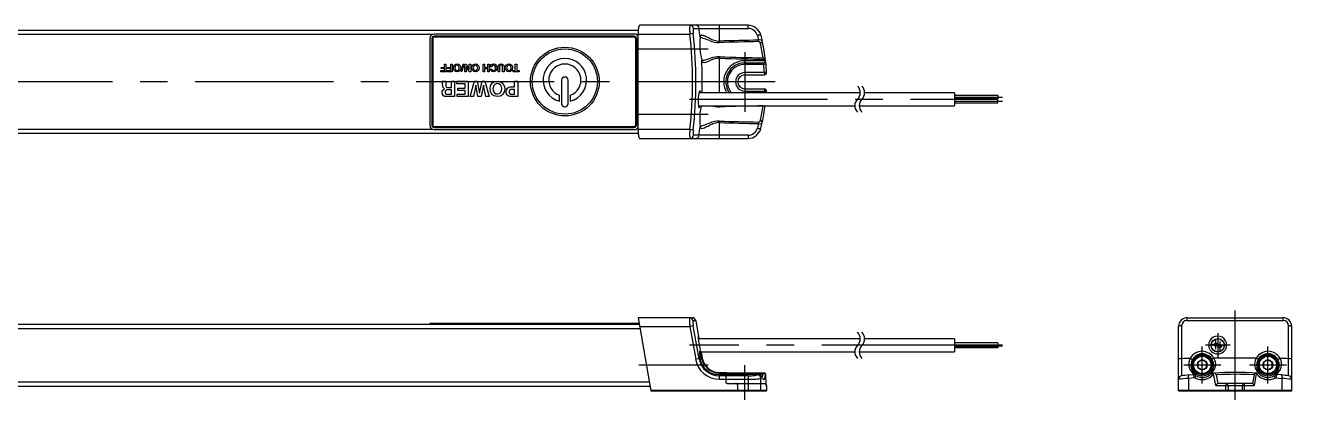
# Model space of a CAD drawing. Extents: x 1 to 583, y 0 to 119.
# Drawn here: x 291.7 to 582.8, y 33.2 to 119.3 of the extents above; entities that cross this region are included whole.
import ezdxf

# ---------------------------------------------------------------- set-up
doc = ezdxf.new("R2010")
doc.units = 0
doc.linetypes.add('CENTER', pattern=[50.8, 31.75, -6.35, 6.35, -6.35])
doc.linetypes.add('DASHED', pattern=[19.05, 12.7, -6.35])
doc.layers.get('0').update_dxf_attribs({"linetype": 'CONTINUOUS'})
doc.layers.add('CENTER', color=1, linetype='CENTER')

msp = doc.modelspace()

# ---------------------------------------------------------------- linework, layer by layer
at = {"color": 7, "linetype": 'CONTINUOUS'}
for p, q in [((61.62, 118.17), (432.6, 118.17)), ((385.24, 117.17), (61.66, 117.17)), ((431.68, 117.27), (385.68, 117.27)), ((431.68, 116.77), (385.68, 116.77)), ((431.68, 116.57), (385.68, 116.57)), ((432.12, 117.17), (432.56, 117.17)), ((432.56, 117.27), (444.47, 117.27)), ((432.56, 95.27), (432.56, 117.27)), ((457.87, 119.27), (432.91, 119.27)), ((445.25, 117.36), (444.47, 117.27)), ((445.32, 118.56), (457.87, 118.56)), ((446.8, 116.43), (446.81, 116.51)), ((446.81, 116.51), (446.81, 116.61)), ((451.27, 115.64), (451.27, 119.27)), ((457.87, 118.56), (457.87, 119.27)), ((460, 116.91), (460.25, 115.88)), ((460.77, 117.03), (461.13, 115.56)), ((384.68, 116.27), (384.68, 96.27)), ((385.18, 116.27), (385.18, 96.27)), ((385.38, 116.27), (385.38, 96.27)), ((431.98, 116.27), (431.98, 96.27)), ((432.18, 116.27), (432.18, 96.27)), ((460.75, 115.23), (460.65, 115.2)), ((460.85, 115.26), (460.75, 115.23)), ((460.94, 115.3), (460.85, 115.26)), ((461.01, 115.35), (460.94, 115.3)), ((461.07, 115.4), (461.01, 115.35)), ((461.11, 115.45), (461.07, 115.4)), ((461.13, 115.5), (461.11, 115.45)), ((461.13, 115.56), (461.13, 115.5)), ((451.27, 103.77), (451.27, 111.7)), ((461.86, 111.13), (457.11, 111.13)), ((457.11, 110.27), (457.11, 111.13)), ((461.87, 111.16), (461.86, 111.13)), ((387.18, 108.6), (387.18, 108.89)), ((387.18, 108.89), (388.04, 108.89)), ((388.4, 108.6), (387.18, 108.6)), ((387.28, 109.31), (387.28, 109.59)), ((387.28, 109.59), (388.04, 109.59)), ((388.04, 109.31), (387.28, 109.31)), ((388.04, 109.59), (388.04, 110.36)), ((388.04, 110.36), (388.4, 110.36)), ((388.04, 108.89), (388.04, 109.31)), ((388.4, 110.36), (388.4, 108.6)), ((388.63, 108.6), (388.63, 108.89)), ((388.63, 108.89), (389.5, 108.89)), ((389.85, 108.6), (388.63, 108.6)), ((388.73, 109.31), (388.73, 109.59)), ((388.73, 109.59), (389.5, 109.59)), ((389.5, 109.31), (388.73, 109.31)), ((389.5, 109.59), (389.5, 110.36)), ((389.5, 110.36), (389.85, 110.36)), ((389.5, 108.89), (389.5, 109.31)), ((389.85, 110.36), (389.85, 108.6)), ((390.12, 109.5), (390.18, 109.87)), ((390.15, 109.2), (390.12, 109.5)), ((390.33, 108.87), (390.15, 109.2)), ((390.18, 109.87), (390.4, 110.19)), ((390.56, 108.68), (390.33, 108.87)), ((390.4, 110.19), (390.66, 110.34)), ((390.54, 109.87), (390.45, 109.51)), ((390.45, 109.51), (390.48, 109.26)), ((390.48, 109.26), (390.6, 109.05)), ((390.7, 110.04), (390.54, 109.87)), ((390.94, 108.6), (390.56, 108.68)), ((390.6, 109.05), (390.77, 108.94)), ((390.66, 110.34), (390.95, 110.39)), ((390.93, 110.1), (390.7, 110.04)), ((390.77, 108.94), (390.96, 108.91)), ((391.13, 110.07), (390.93, 110.1)), ((391.1, 108.61), (390.94, 108.6)), ((390.95, 110.39), (391.34, 110.31)), ((390.96, 108.91), (391.2, 108.96)), ((391.26, 108.65), (391.1, 108.61)), ((391.3, 109.96), (391.13, 110.07)), ((391.2, 108.96), (391.37, 109.13)), ((391.4, 108.72), (391.26, 108.65)), ((391.43, 109.75), (391.3, 109.96)), ((391.34, 110.31), (391.58, 110.12)), ((391.37, 109.13), (391.44, 109.31)), ((391.59, 108.88), (391.4, 108.72)), ((391.46, 109.5), (391.43, 109.75)), ((391.44, 109.31), (391.46, 109.5)), ((391.58, 110.12), (391.76, 109.79)), ((391.73, 109.13), (391.59, 108.88)), ((391.79, 109.49), (391.73, 109.13)), ((391.76, 109.79), (391.79, 109.49)), ((391.89, 108.64), (392.39, 110.36)), ((392.03, 108.64), (391.89, 108.64)), ((392.53, 110.36), (392.03, 108.64)), ((392.39, 110.36), (392.53, 110.36)), ((392.7, 108.6), (392.7, 110.36)), ((392.7, 110.36), (393.05, 110.36)), ((393.05, 108.6), (392.7, 108.6)), ((393.05, 110.36), (393.75, 109.12)), ((393.75, 108.6), (393.05, 109.8)), ((393.05, 109.8), (393.05, 108.6)), ((393.75, 109.12), (393.75, 110.36)), ((393.75, 110.36), (394.11, 110.36)), ((394.11, 108.6), (393.75, 108.6)), ((394.11, 110.36), (394.11, 108.6)), ((394.35, 109.5), (394.41, 109.87)), ((394.39, 109.2), (394.35, 109.5)), ((394.56, 108.87), (394.39, 109.2)), ((394.41, 109.87), (394.63, 110.19)), ((394.8, 108.68), (394.56, 108.87)), ((394.63, 110.19), (394.89, 110.34)), ((394.77, 109.87), (394.68, 109.51)), ((394.68, 109.51), (394.71, 109.26)), ((394.71, 109.26), (394.84, 109.05)), ((394.94, 110.04), (394.77, 109.87)), ((395.17, 108.6), (394.8, 108.68)), ((394.84, 109.05), (395, 108.94)), ((394.89, 110.34), (395.19, 110.39)), ((395.17, 110.1), (394.94, 110.04)), ((395, 108.94), (395.19, 108.91)), ((395.36, 110.07), (395.17, 110.1)), ((395.33, 108.61), (395.17, 108.6)), ((395.19, 110.39), (395.57, 110.31)), ((395.19, 108.91), (395.43, 108.96)), ((395.49, 108.65), (395.33, 108.61)), ((395.53, 109.96), (395.36, 110.07)), ((395.43, 108.96), (395.6, 109.13)), ((395.64, 108.72), (395.49, 108.65)), ((395.66, 109.75), (395.53, 109.96)), ((395.57, 110.31), (395.81, 110.12)), ((395.6, 109.13), (395.67, 109.31)), ((395.82, 108.88), (395.64, 108.72)), ((395.69, 109.5), (395.66, 109.75)), ((395.67, 109.31), (395.69, 109.5)), ((395.81, 110.12), (395.99, 109.79)), ((395.97, 109.13), (395.82, 108.88)), ((396.03, 109.49), (395.97, 109.13)), ((395.99, 109.79), (396.03, 109.49)), ((396.93, 108.6), (396.93, 110.36)), ((396.93, 110.36), (397.28, 110.36)), ((397.28, 108.6), (396.93, 108.6)), ((397.28, 110.36), (397.28, 109.55)), ((397.28, 109.55), (397.99, 109.55)), ((397.99, 109.26), (397.28, 109.26)), ((397.28, 109.26), (397.28, 108.6)), ((397.99, 109.55), (397.99, 110.36)), ((397.99, 110.36), (398.34, 110.36)), ((397.99, 108.6), (397.99, 109.26)), ((398.34, 108.6), (397.99, 108.6)), ((398.34, 110.36), (398.34, 108.6)), ((398.58, 109.75), (398.66, 110.05)), ((398.93, 109.75), (398.58, 109.75)), ((398.62, 108.99), (398.58, 109.22)), ((398.58, 109.22), (398.92, 109.22)), ((398.76, 108.8), (398.62, 108.99)), ((398.66, 110.05), (398.82, 110.24)), ((399.01, 108.65), (398.76, 108.8)), ((398.82, 110.24), (399.1, 110.36)), ((398.92, 109.22), (398.97, 109.07)), ((398.95, 109.88), (398.93, 109.75)), ((399.02, 109.98), (398.95, 109.88)), ((398.97, 109.07), (399.08, 108.96)), ((399.31, 108.6), (399.01, 108.65)), ((399.16, 110.07), (399.02, 109.98)), ((399.08, 108.96), (399.19, 108.9)), ((399.1, 110.36), (399.34, 110.39)), ((399.32, 110.1), (399.16, 110.07)), ((399.19, 108.9), (399.31, 108.89)), ((399.31, 108.89), (399.6, 109)), ((399.6, 108.65), (399.31, 108.6)), ((399.5, 110.06), (399.32, 110.1)), ((399.34, 110.39), (399.7, 110.3)), ((399.65, 109.94), (399.5, 110.06)), ((399.6, 109), (399.7, 109.13)), ((399.9, 108.86), (399.6, 108.65)), ((399.75, 109.73), (399.65, 109.94)), ((399.7, 110.3), (399.97, 110.05)), ((399.7, 109.13), (399.75, 109.28)), ((399.77, 109.5), (399.75, 109.73)), ((399.75, 109.28), (399.77, 109.5)), ((400.05, 109.11), (399.9, 108.86)), ((399.97, 110.05), (400.07, 109.77)), ((400.1, 109.48), (400.05, 109.11)), ((400.07, 109.77), (400.1, 109.48)), ((400.39, 109.84), (400.44, 110.06)), ((400.39, 108.6), (400.39, 109.84)), ((400.74, 108.6), (400.39, 108.6)), ((400.44, 110.06), (400.55, 110.21)), ((400.55, 110.21), (400.84, 110.36)), ((400.77, 109.94), (400.74, 109.83)), ((400.74, 109.83), (400.74, 108.6)), ((400.81, 109.99), (400.77, 109.94)), ((400.97, 110.07), (400.81, 109.99)), ((400.84, 110.36), (401.1, 110.39)), ((401.09, 110.08), (400.97, 110.07)), ((401.19, 110.07), (401.09, 110.08)), ((401.1, 110.39), (401.36, 110.34)), ((401.28, 110.03), (401.19, 110.07)), ((401.37, 109.94), (401.28, 110.03)), ((401.36, 110.34), (401.59, 110.19)), ((401.41, 109.83), (401.37, 109.94)), ((401.41, 108.6), (401.41, 109.83)), ((401.76, 108.6), (401.41, 108.6)), ((401.59, 110.19), (401.71, 110.02)), ((401.71, 110.02), (401.76, 109.82)), ((401.76, 109.82), (401.76, 108.6)), ((402.02, 109.5), (402.09, 109.87)), ((402.06, 109.2), (402.02, 109.5)), ((402.23, 108.87), (402.06, 109.2)), ((402.09, 109.87), (402.3, 110.19)), ((402.47, 108.68), (402.23, 108.87)), ((402.3, 110.19), (402.56, 110.34)), ((402.44, 109.87), (402.35, 109.51)), ((402.35, 109.51), (402.39, 109.26)), ((402.39, 109.26), (402.51, 109.05)), ((402.61, 110.04), (402.44, 109.87)), ((402.85, 108.6), (402.47, 108.68)), ((402.51, 109.05), (402.67, 108.94)), ((402.56, 110.34), (402.86, 110.39)), ((402.84, 110.1), (402.61, 110.04)), ((402.67, 108.94), (402.87, 108.91)), ((403.04, 110.07), (402.84, 110.1)), ((403.01, 108.61), (402.85, 108.6)), ((402.86, 110.39), (403.24, 110.31)), ((402.87, 108.91), (403.1, 108.96)), ((403.16, 108.65), (403.01, 108.61)), ((403.2, 109.96), (403.04, 110.07)), ((403.1, 108.96), (403.28, 109.13)), ((403.31, 108.72), (403.16, 108.65)), ((403.33, 109.75), (403.2, 109.96)), ((403.24, 110.31), (403.49, 110.12)), ((403.28, 109.13), (403.35, 109.31)), ((403.5, 108.88), (403.31, 108.72)), ((403.37, 109.5), (403.33, 109.75)), ((403.35, 109.31), (403.37, 109.5)), ((403.49, 110.12), (403.66, 109.79)), ((403.64, 109.13), (403.5, 108.88)), ((403.7, 109.49), (403.64, 109.13)), ((403.66, 109.79), (403.7, 109.49)), ((403.83, 108.6), (403.83, 108.89)), ((403.83, 108.89), (404.34, 108.89)), ((405.22, 108.6), (403.83, 108.6)), ((404.34, 108.89), (404.34, 110.36)), ((404.34, 110.36), (404.69, 110.36)), ((404.69, 110.36), (404.69, 108.89)), ((404.69, 108.89), (405.22, 108.89)), ((405.22, 108.89), (405.22, 108.6)), ((457.11, 110.61), (461.38, 110.61)), ((461.42, 110.27), (457.11, 110.27)), ((461.6, 108.39), (457.11, 108.39)), ((457.11, 108.39), (457.11, 107.89)), ((457.11, 107.89), (461.6, 107.89)), ((461.42, 110.27), (461.47, 110.27)), ((462.1, 108.42), (461.6, 108.39)), ((461.6, 108.39), (461.6, 107.89)), ((387.5, 106.25), (387.5, 106.39)), ((387.5, 106.39), (388.26, 106.39)), ((387.57, 106.16), (387.5, 106.25)), ((387.61, 106), (387.57, 106.16)), ((387.65, 105.14), (387.61, 106)), ((387.68, 105.01), (387.65, 105.14)), ((387.87, 104.8), (387.68, 105.01)), ((388.26, 106.39), (388.33, 106.16)), ((388.33, 106.16), (388.36, 105.98)), ((388.36, 105.98), (388.36, 105.44)), ((388.36, 105.44), (388.37, 105.26)), ((388.37, 105.26), (388.42, 105.12)), ((388.42, 105.12), (388.5, 105.04)), ((388.5, 105.04), (388.6, 105)), ((388.6, 105), (388.78, 104.98)), ((388.78, 104.98), (389.64, 104.98)), ((389.64, 104.98), (389.64, 106.39)), ((389.64, 106.39), (390.34, 106.39)), ((390.34, 106.39), (390.34, 102.86)), ((390.92, 105.81), (390.92, 106.39)), ((390.92, 106.39), (393.52, 106.39)), ((392.81, 105.81), (390.92, 105.81)), ((391.14, 104.27), (391.14, 104.84)), ((391.14, 104.84), (392.81, 104.84)), ((392.81, 104.84), (392.81, 105.81)), ((393.52, 106.39), (393.52, 102.86)), ((393.95, 102.86), (394.92, 106.39)), ((395.24, 105.5), (394.7, 102.86)), ((394.92, 106.39), (395.56, 106.39)), ((395.76, 102.86), (395.24, 105.5)), ((395.56, 106.39), (396.14, 103.67)), ((396.14, 103.67), (396.72, 106.39)), ((397.03, 105.47), (396.51, 102.86)), ((396.72, 106.39), (397.36, 106.39)), ((397.57, 102.86), (397.03, 105.47)), ((397.36, 106.39), (398.32, 102.86)), ((398.54, 104.65), (398.67, 105.41)), ((398.67, 105.41), (399.11, 106.04)), ((399.11, 106.04), (399.62, 106.34)), ((399.38, 105.4), (399.21, 104.67)), ((399.72, 105.74), (399.38, 105.4)), ((399.62, 106.34), (400.22, 106.43)), ((400.18, 105.86), (399.72, 105.74)), ((400.57, 105.8), (400.18, 105.86)), ((400.22, 106.43), (400.98, 106.27)), ((400.91, 105.59), (400.57, 105.8)), ((401.17, 105.15), (400.91, 105.59)), ((400.98, 106.27), (401.47, 105.9)), ((401.23, 104.65), (401.17, 105.15)), ((401.47, 105.9), (401.82, 105.23)), ((401.82, 105.23), (401.9, 104.64)), ((402.56, 104.81), (402.85, 105.03)), ((402.85, 105.03), (403.19, 105.11)), ((403.19, 105.11), (404.19, 105.11)), ((404.19, 105.11), (404.19, 106.39)), ((404.19, 106.39), (404.89, 106.39)), ((404.89, 106.39), (404.89, 102.86)), ((414.98, 106.67), (414.98, 101.22)), ((415.78, 107.37), (415.68, 107.37)), ((416.48, 101.22), (416.48, 106.67)), ((387.52, 103.84), (387.56, 104.13)), ((387.57, 103.47), (387.52, 103.84)), ((387.56, 104.13), (387.69, 104.39)), ((387.81, 103.08), (387.57, 103.47)), ((387.69, 104.39), (388.05, 104.69)), ((388.04, 102.93), (387.81, 103.08)), ((388.05, 104.69), (387.87, 104.8)), ((388.38, 102.86), (388.04, 102.93)), ((388.21, 104.03), (388.18, 103.87)), ((388.18, 103.87), (388.21, 103.68)), ((388.28, 104.18), (388.21, 104.03)), ((388.21, 103.68), (388.32, 103.52)), ((388.42, 104.34), (388.28, 104.18)), ((388.32, 103.52), (388.45, 103.45)), ((390.34, 102.86), (388.38, 102.86)), ((388.62, 104.4), (388.42, 104.34)), ((388.45, 103.45), (388.6, 103.43)), ((388.6, 103.43), (389.64, 103.43)), ((389.64, 104.4), (388.62, 104.4)), ((389.64, 103.43), (389.64, 104.4)), ((391, 102.86), (391, 103.43)), ((391, 103.43), (392.81, 103.43)), ((393.52, 102.86), (391, 102.86)), ((392.81, 104.27), (391.14, 104.27)), ((392.81, 103.43), (392.81, 104.27)), ((394.7, 102.86), (393.95, 102.86)), ((396.51, 102.86), (395.76, 102.86)), ((398.32, 102.86), (397.57, 102.86)), ((398.62, 104.06), (398.54, 104.65)), ((398.97, 103.39), (398.62, 104.06)), ((399.44, 103.02), (398.97, 103.39)), ((399.21, 104.67), (399.27, 104.18)), ((399.27, 104.18), (399.52, 103.75)), ((400.19, 102.86), (399.44, 103.02)), ((399.52, 103.75), (399.85, 103.54)), ((399.85, 103.54), (400.23, 103.48)), ((400.83, 102.95), (400.19, 102.86)), ((400.23, 103.48), (400.7, 103.58)), ((400.7, 103.58), (401.05, 103.91)), ((401.19, 103.14), (400.83, 102.95)), ((401.05, 103.91), (401.2, 104.27)), ((401.5, 103.41), (401.19, 103.14)), ((401.2, 104.27), (401.23, 104.65)), ((401.78, 103.92), (401.5, 103.41)), ((401.9, 104.64), (401.78, 103.92)), ((402.25, 103.98), (402.32, 104.43)), ((402.29, 103.6), (402.25, 103.98)), ((402.43, 103.25), (402.29, 103.6)), ((402.32, 104.43), (402.56, 104.81)), ((402.79, 102.95), (402.43, 103.25)), ((403.27, 102.86), (402.79, 102.95)), ((402.93, 104.12), (402.91, 103.93)), ((402.91, 103.93), (402.94, 103.72)), ((403.03, 104.34), (402.93, 104.12)), ((402.94, 103.72), (403.05, 103.54)), ((403.14, 104.46), (403.03, 104.34)), ((403.05, 103.54), (403.19, 103.46)), ((403.23, 104.52), (403.14, 104.46)), ((403.19, 103.46), (403.35, 103.43)), ((403.33, 104.53), (403.23, 104.52)), ((404.89, 102.86), (403.27, 102.86)), ((404.19, 104.53), (403.33, 104.53)), ((403.35, 103.43), (404.19, 103.43)), ((404.19, 103.43), (404.19, 104.53)), ((414.48, 101.83), (414.48, 103.19)), ((416.98, 103.19), (416.98, 101.83)), ((483.66, 103.77), (446.56, 103.77)), ((457.11, 104.64), (457.11, 104.14)), ((457.11, 104.64), (461.6, 104.64)), ((457.11, 104.14), (461.6, 104.14)), ((461.6, 104.64), (461.6, 104.14)), ((461.6, 104.14), (462.1, 104.12)), ((505.31, 103.77), (484.66, 103.77)), ((505.31, 103.77), (505.31, 100.77)), ((515.31, 103.14), (505.31, 103.14)), ((515.31, 102.34), (505.31, 102.34)), ((515.31, 102.19), (505.31, 102.19)), ((515.31, 103.14), (515.31, 102.34)), ((515.31, 101.39), (515.31, 102.19)), ((415.68, 100.52), (415.78, 100.52)), ((446.44, 100.77), (482.4, 100.77)), ((483.4, 100.77), (505.31, 100.77)), ((515.31, 101.39), (505.31, 101.39)), ((446.8, 96.1), (446.81, 96.02)), ((451.27, 93.27), (451.27, 96.9)), ((460.25, 96.66), (460, 95.63)), ((460.75, 97.31), (460.65, 97.33)), ((460.85, 97.28), (460.75, 97.31)), ((460.77, 95.51), (461.13, 96.98)), ((460.94, 97.24), (460.85, 97.28)), ((461.01, 97.19), (460.94, 97.24)), ((461.07, 97.14), (461.01, 97.19)), ((461.11, 97.08), (461.07, 97.14)), ((461.13, 97.03), (461.11, 97.08)), ((461.13, 96.98), (461.13, 97.03)), ((432.6, 94.37), (61.62, 94.37)), ((61.66, 95.37), (385.24, 95.37)), ((385.68, 95.97), (431.68, 95.97)), ((385.68, 95.77), (431.68, 95.77)), ((385.68, 95.27), (431.68, 95.27)), ((432.56, 95.37), (432.12, 95.37)), ((444.47, 95.27), (432.56, 95.27)), ((432.91, 93.27), (457.87, 93.27)), ((445.25, 95.18), (444.47, 95.27)), ((457.87, 93.97), (445.32, 93.97)), ((446.81, 96.02), (446.81, 95.93)), ((457.87, 93.97), (457.87, 93.27)), ((61.23, 49.57), (432.99, 49.57)), ((61.4, 50.57), (432.81, 50.57)), ((432.68, 50.67), (384.68, 50.67)), ((384.68, 50.67), (384.68, 50.57)), ((385.68, 50.57), (385.68, 50.67)), ((431.68, 50.67), (431.68, 50.57)), ((444.41, 52.02), (432.56, 52.02)), ((432.56, 52.02), (435.53, 35.17)), ((432.68, 50.57), (432.68, 50.67)), ((432.91, 50.02), (444.47, 50.02)), ((444.41, 52.02), (445.02, 52.02)), ((445.26, 50.16), (444.47, 50.02)), ((444.47, 50.02), (445.81, 42.45)), ((445.19, 51.36), (445.81, 51.36)), ((446.59, 42.59), (445.26, 50.16)), ((445.81, 51.36), (446.55, 47.17)), ((556.85, 35.27), (556.85, 50.02)), ((557.55, 50.16), (557.55, 38.67)), ((558.76, 51.36), (580.94, 51.36)), ((558.85, 52.02), (580.85, 52.02)), ((582.14, 38.67), (582.14, 50.16)), ((582.85, 35.27), (582.85, 50.02)), ((483.66, 47.17), (446.41, 47.17)), ((505.31, 47.17), (484.66, 47.17)), ((505.31, 47.17), (505.31, 44.17)), ((446.95, 44.17), (482.4, 44.17)), ((447.08, 44.17), (447.33, 42.72)), ((483.4, 44.17), (505.31, 44.17)), ((515.31, 46.22), (505.31, 46.22)), ((515.31, 45.42), (505.31, 45.42)), ((515.31, 45.12), (505.31, 45.12)), ((515.31, 46.22), (515.31, 45.12)), ((563.76, 45.74), (564.3, 45.65)), ((567.4, 45.65), (567.9, 45.74)), ((446.59, 42.59), (445.81, 42.45)), ((446.59, 42.59), (446.81, 42.63)), ((446.85, 42.4), (446.92, 42.42)), ((446.89, 42.41), (446.92, 42.42)), ((446.92, 42.42), (447.01, 42.46)), ((447.01, 42.46), (447.08, 42.5)), ((447.08, 42.5), (447.14, 42.55)), ((447.14, 42.55), (447.18, 42.6)), ((447.18, 42.6), (447.21, 42.65)), ((447.21, 42.7), (447.33, 42.72)), ((447.21, 42.65), (447.21, 42.7)), ((562.3, 42.32), (561.3, 41.74)), ((561.3, 41.74), (561.3, 40.59)), ((563.3, 41.74), (562.3, 42.32)), ((563.3, 40.59), (563.3, 41.74)), ((577.4, 42.32), (576.4, 41.74)), ((576.4, 41.74), (576.4, 40.59)), ((578.4, 41.74), (577.4, 42.32)), ((578.4, 40.59), (578.4, 41.74)), ((451.27, 39.42), (452.31, 39.42)), ((451.27, 39.27), (451.27, 39.42)), ((451.27, 37.87), (451.27, 38.98)), ((460.26, 38.96), (451.27, 38.98)), ((457.87, 38.67), (451.27, 38.67)), ((451.27, 37.87), (457.87, 37.87)), ((457.11, 39.3), (461.87, 39.3)), ((457.87, 38.67), (457.87, 35.17)), ((460.26, 38.96), (460, 38.86)), ((460.78, 38.06), (461.13, 38.2)), ((460.78, 35.27), (460.78, 38.06)), ((461.87, 39.3), (461.87, 39.3)), ((461.87, 39.3), (461.87, 39.3)), ((461.87, 39.08), (461.93, 36.42)), ((560.56, 38.2), (559.09, 38.06)), ((559.09, 38.06), (559.09, 35.27)), ((559.21, 38.86), (560.24, 38.96)), ((560.24, 38.96), (560.48, 38.98)), ((560.59, 38.86), (560.8, 38.9)), ((561.3, 40.59), (562.3, 40.01)), ((562.3, 40.01), (563.3, 40.59)), ((564.1, 39.14), (564.35, 39.13)), ((564.41, 39.27), (564.95, 39.3)), ((564.9, 39.08), (564.95, 39.3)), ((565.38, 36.42), (564.9, 39.08)), ((564.95, 39.3), (564.98, 39.3)), ((565.5, 38.89), (565.85, 36.92)), ((574.19, 38.89), (573.85, 36.92)), ((574.32, 36.42), (574.79, 39.08)), ((574.74, 39.3), (574.71, 39.3)), ((574.79, 39.08), (574.74, 39.3)), ((575.28, 39.27), (574.74, 39.3)), ((575.59, 39.14), (575.35, 39.13)), ((576.4, 40.59), (577.4, 40.01)), ((577.4, 40.01), (578.4, 40.59)), ((579.11, 38.86), (578.89, 38.9)), ((579.14, 38.2), (580.61, 38.06)), ((579.46, 38.96), (579.22, 38.98)), ((580.49, 38.86), (579.46, 38.96)), ((580.61, 38.06), (580.61, 35.27)), ((58.88, 36.27), (435.33, 36.27)), ((59.06, 37.27), (435.16, 37.27)), ((462.11, 35.27), (435.51, 35.27)), ((435.53, 35.17), (462.01, 35.17)), ((461.93, 36.42), (462.11, 36.42)), ((462.01, 35.17), (462.01, 35.17)), ((462.11, 36.42), (462.11, 35.27)), ((462.11, 36.42), (462.11, 35.27)), ((462.11, 36.42), (462.11, 36.42)), ((462.11, 35.27), (462.11, 35.27)), ((582.85, 35.27), (556.85, 35.27)), ((556.95, 35.17), (582.75, 35.17)), ((565.38, 36.42), (574.32, 36.42)), ((565.85, 36.92), (565.84, 36.92)), ((573.85, 36.92), (565.85, 36.92)), ((567.7, 35.27), (567.7, 36.42)), ((568.22, 36.42), (568.22, 35.27)), ((571.47, 36.42), (571.47, 35.27)), ((572, 35.27), (572, 36.42)), ((573.85, 36.92), (573.85, 36.92))]:
    msp.add_line(p, q, dxfattribs=at)
at = {"color": 3, "linetype": 'DASHED'}
for p, q in [((452.74, 38.48), (452.74, 37.27)), ((453.09, 36.92), (461.92, 36.92)), ((455.48, 35.17), (455.48, 36.42))]:
    msp.add_line(p, q, dxfattribs=at)
at = {"color": 7, "linetype": 'CONTINUOUS'}
for centre, radius in [((415.73, 106.34), 7.9), ((415.73, 106.34), 7.5), ((565.85, 45.67), 1.55), ((565.85, 45.67), 1.5), ((565.37, 45.82), 0.4), ((566.32, 45.52), 0.4), ((562.3, 41.12), 2.55), ((562.3, 41.17), 2.25), ((562.3, 41.17), 2), ((562.3, 41.17), 1.15), ((577.4, 41.12), 2.55), ((577.4, 41.17), 2.25), ((577.4, 41.17), 2), ((577.4, 41.17), 1.15)]:
    msp.add_circle(centre, radius, dxfattribs=at)
for centre, radius, start, end in [((385.68, 116.27), 1, 90.0003, 179.9996), ((385.68, 116.27), 0.5, 90.0012, 179.9996), ((385.68, 116.27), 0.3, 89.9985, 180.0034), ((431.68, 116.27), 1, 28.6233, 90), ((431.68, 116.27), 0.5, 0.0004, 90), ((431.68, 116.27), 0.3, 359.9966, 90), ((442.55, 117.29), 10, 174.1869, 180.1549), ((437.59, 117.8), 5.01, 168.2658, 174.2198), ((434.59, 118.43), 1.94, 160.5803, 168.2476), ((433.41, 118.84), 0.687, 149.6811, 160.5387), ((433.03, 119.06), 0.25, 134.5489, 149.4727), ((432.92, 119.18), 0.0861, 93.3496, 136.6227), ((447.87, 118.63), 3.44, 173.1807, 177.3966), ((453.23, 118.39), 8.81, 177.4128, 180.7064), ((462.29, 118.5), 17.87, 180.6918, 183.9393), ((445.67, 118.89), 1.22, 167.2159, 173.1665), ((346.4, 106.27), 98.69, 353.6003, 6.3997), ((444.9, 119.07), 0.432, 158.6565, 167.0528), ((444.61, 119.18), 0.122, 144.199, 159.0716), ((444.55, 119.22), 0.0485, 103.9645, 141.3467), ((444.53, 118.48), 0.792, 6.4933, 89.6288), ((448.4, 118.03), 3.2, 175.4496, 181.0205), ((452.3, 118.14), 7.09, 181.346, 186.367), ((446.45, 118.19), 1.23, 168.2194, 175.4403), ((445.6, 118.36), 0.372, 156.4445, 168.4097), ((346.37, 106.27), 99.5, 353.6018, 6.3982), ((445.35, 118.48), 0.0903, 108.288, 157.6571), ((445.8, 118.48), 0.792, 6.4933, 89.6288), ((344.83, 106.27), 102.5, 5.7874, 6.8882), ((447.35, 116.51), 0.55, 137.8154, 169.7208), ((423.21, 45.29), 75.03, 69.8942, 71.6598), ((447.2, 116.56), 0.411, 85.7145, 128.4998), ((447.06, 115.07), 1.9, 66.3935, 84.8463), ((440.02, 98.51), 19.9, 63.3969, 66.929), ((457.87, 116.27), 3, 14.6238, 90.0411), ((457.86, 116.36), 2.2, 14.3731, 89.8505), ((460.68, 115.07), 1.96, 87.18, 110.1933), ((461.18, 114.93), 14.45, 174.0276, 194.6103), ((453.09, 124.67), 9.35, 243.6025, 251.1235), ((451.33, 121.76), 6.45, 248.7511, 269.5088), ((451.2, 119.13), 3.49, 251.0114, 271.141), ((601.33, -5351.14), 5468.83, 91.47817, 91.57231), ((279.74, 110.88), 171.6, 1.4796, 1.5884), ((641.55, -7630.61), 7748.26, 91.340672, 91.407118), ((460.47, 114.58), 1.32, 77.4243, 99.5278), ((286.46, 111.37), 173.85, 1.3722, 1.4875), ((460.26, 115.16), 0.37, 48.0019, 90.4871), ((460.22, 115.1), 0.447, 13.4767, 48.5616), ((430.87, 107.35), 30.8, 8.2513, 14.7724), ((460.62, 115.24), 0.64, 54.7056, 77.4889), ((460.79, 115.48), 0.348, 13.1438, 55.0892), ((419.67, 106.27), 42.48, 6.6833, 12.6246), ((415.73, 106.67), 5, 284.4775, 255.5225), ((446.84, 111.15), 0.374, 357.0612, 20.653), ((446.4, 119.44), 8.26, 275.6118, 290.3586), ((344.77, 106.27), 102.56, 358.6032, 2.7193), ((447.88, 111.33), 0.69, 196.7103, 219.5537), ((447.68, 111.18), 0.44, 220.9904, 256.8248), ((447.76, 111.89), 1.15, 260.6992, 288.1416), ((445.2, 120.06), 9.71, 287.4696, 293.9663), ((452.79, 102.76), 9.17, 106.5342, 113.4105), ((451.27, 105.6), 6.41, 89.9186, 108.1265), ((451.19, 108.13), 3.57, 88.744, 106.3924), ((705.61, 104.7), 254.43, 178.3535, 178.4234), ((598.8, 5466.78), 5357.11, 268.42191, 268.53394), ((637.14, 7558.89), 7449.19, 268.570285, 268.647776), ((457.11, 106.27), 4.86, 90.0415, 210.9301), ((460.62, 110.55), 1.42, 38.076, 59.1689), ((461.25, 111.22), 0.616, 281.5968, 351.8822), ((461.02, 110.92), 0.884, 16.2254, 35.1635), ((461.53, 110.71), 0.393, 311.8366, 4.7506), ((419.66, 106.27), 42.5, 6.0403, 6.6845), ((461.71, 111.19), 0.164, 348.8133, 6.9007), ((419.66, 106.27), 42.5, 2.9001, 6.0403), ((415.73, 106.67), 3.7, 289.7452, 250.2548), ((457.09, 106.27), 4.35, 89.7296, 215.1031), ((457.11, 106.27), 4, 90, 218.6822), ((457.11, 106.27), 2.12, 90, 270), ((457.11, 106.27), 1.62, 90, 270), ((419.66, 105.78), 42, 6.1402, 6.6171), ((461.42, 110.83), 0.557, 275.2747, 312.5614), ((419.66, 106.27), 42, 2.9001, 5.4685), ((461.6, 108.39), 0.5, 270, 2.9002), ((415.68, 106.67), 0.7, 90.0002, 180), ((415.78, 106.67), 0.7, 360, 89.9998), ((457.95, 101.8), 11.58, 176.5987, 182.0721), ((454.62, 102.07), 8.24, 169.4374, 177.1311), ((449.78, 102.95), 3.32, 164.297, 169.0707), ((447.92, 103.47), 1.39, 158.5019, 164.2085), ((447.09, 103.81), 0.491, 143.2404, 159.365), ((446.84, 104), 0.177, 125.7231, 141.9043), ((446.79, 104.06), 0.0925, 95.1295, 126.1032), ((446.78, 104.09), 0.0709, 48.9045, 92.7849), ((446.73, 104.03), 0.147, 31.8007, 49.6045), ((446.45, 103.86), 0.476, 14.421, 30.1971), ((443.52, 103.06), 3.51, 11.61, 15.2333), ((419.66, 106.27), 42, 356.5875, 357.0999), ((461.6, 104.14), 0.5, 357.0923, 90.0075), ((419.66, 106.27), 42.5, 356.6277, 357.0999), ((415.68, 101.22), 0.7, 179.9999, 269.9998), ((415.78, 101.22), 0.7, 270.0002, 0.0001), ((452.4, 101.6), 6.02, 182.1159, 187.3792), ((448.68, 101.11), 2.27, 187.227, 194.1949), ((446.99, 100.68), 0.529, 193.6273, 208.6092), ((446.68, 100.52), 0.173, 210.1117, 233.0711), ((446.7, 100.57), 0.227, 235.8665, 253.3305), ((446.52, 100.57), 0.249, 296.8954, 324.7811), ((461.18, 97.61), 14.45, 167.3613, 185.9724), ((446.34, 100.68), 0.463, 326.5774, 341.576), ((443.78, 101.53), 3.16, 341.7321, 346.1244), ((451.27, 106.93), 6.41, 254.0697, 270.0814), ((705.61, 107.83), 254.43, 181.591, 181.6465), ((637.14, -7346.35), 7449.19, 91.352224, 91.429715), ((430.87, 105.19), 30.8, 345.2276, 351.7487), ((419.67, 106.26), 42.48, 347.3754, 352.5653), ((460.62, 101.99), 1.42, 300.8311, 300.9657), ((385.68, 96.27), 1, 180.0004, 269.9997), ((385.68, 96.27), 0.5, 180.0004, 269.9988), ((385.68, 96.27), 0.3, 179.9966, 270.0015), ((431.68, 96.27), 0.5, 270, 359.9996), ((431.68, 96.27), 0.3, 270, 0.0034), ((423.21, 167.24), 75.03, 288.3402, 290.1058), ((440.02, 114.03), 19.9, 293.071, 296.6031), ((453.09, 87.86), 9.35, 108.8765, 116.3975), ((451.33, 90.78), 6.45, 90.4912, 111.2489), ((451.2, 93.4), 3.49, 88.859, 108.9886), ((279.74, 101.65), 171.6, 358.4116, 358.5204), ((601.33, 5563.67), 5468.83, 268.42769, 268.52183), ((641.55, 7843.15), 7748.26, 268.592882, 268.659328), ((286.46, 101.17), 173.85, 358.5125, 358.6278), ((460.47, 97.96), 1.32, 260.4722, 282.5757), ((460.26, 97.38), 0.37, 269.5129, 311.9981), ((460.22, 97.44), 0.447, 311.4384, 346.5233), ((460.62, 97.3), 0.64, 282.5111, 305.2944), ((460.79, 97.06), 0.348, 304.9108, 346.8562), ((431.68, 96.27), 1, 270, 331.3767), ((442.55, 95.24), 10, 179.8451, 185.8131), ((437.59, 94.73), 5.01, 185.7802, 191.7342), ((434.59, 94.11), 1.94, 191.7524, 199.4197), ((433.41, 93.69), 0.687, 199.4613, 210.3189), ((433.03, 93.47), 0.25, 210.5273, 225.4511), ((432.92, 93.35), 0.0861, 223.3773, 266.6504), ((462.29, 94.04), 17.87, 176.0607, 179.3082), ((453.23, 94.15), 8.81, 179.2936, 182.5872), ((447.87, 93.91), 3.44, 182.6034, 186.8193), ((445.67, 93.64), 1.22, 186.8335, 192.7841), ((444.9, 93.47), 0.432, 192.9472, 201.3435), ((444.61, 93.36), 0.122, 200.9284, 215.801), ((444.55, 93.31), 0.0485, 218.6533, 256.0355), ((444.53, 94.06), 0.792, 270.3712, 353.5067), ((452.3, 94.39), 7.09, 173.633, 178.654), ((448.4, 94.5), 3.2, 178.9795, 184.5504), ((446.45, 94.35), 1.23, 184.5597, 191.7806), ((445.6, 94.17), 0.372, 191.5903, 203.5555), ((445.35, 94.06), 0.0903, 202.3429, 251.712), ((445.8, 94.06), 0.792, 270.3712, 353.5067), ((344.83, 106.26), 102.5, 353.1118, 354.2126), ((447.35, 96.03), 0.55, 190.2792, 222.1846), ((447.2, 95.98), 0.411, 231.5002, 274.2855), ((447.06, 97.46), 1.9, 275.1537, 293.6065), ((457.86, 96.17), 2.2, 270.1495, 345.6269), ((457.87, 96.26), 3, 269.9589, 345.3762), ((460.68, 97.47), 1.96, 249.8067, 272.82), ((446.12, 51.74), 1.75, 174.9976, 179.102), ((450.09, 51.68), 5.73, 179.0304, 181.5439), ((444.63, 51.89), 0.258, 150.0913, 177.9944), ((457.83, 51.88), 13.47, 181.5441, 183.6824), ((468.62, 52.6), 24.28, 183.725, 186.0969), ((444.4, 51.22), 0.796, 9.7249, 89.8612), ((445.02, 51.22), 0.8, 10, 90), ((445.26, 51.28), 0.108, 132.9812, 173.4064), ((445.72, 51.2), 0.575, 170.6653, 178.2437), ((447.13, 51.15), 1.98, 178.0749, 182.4676), ((449.95, 51.27), 4.8, 182.4582, 186.0877), ((453.96, 51.71), 8.84, 186.1562, 190.1026), ((558.85, 50.02), 2, 90.0616, 179.9384), ((557.4, 49.08), 1.09, 81.8396, 120.3668), ((558.76, 50.15), 1.21, 89.846, 179.7077), ((560.22, 51.5), 1.46, 159.2494, 185.6349), ((579.48, 51.5), 1.46, 354.3652, 20.7505), ((580.85, 50.02), 2, 0.0635, 89.9365), ((580.94, 50.15), 1.21, 0.2933, 90.1531), ((582.3, 49.08), 1.09, 59.6332, 98.1604), ((446.55, 47.6), 0.177, 171.1994, 176.3745), ((446.85, 47.58), 0.477, 176.4277, 180.2709), ((447.67, 47.58), 1.3, 180.3011, 183.1262), ((446.4, 47.63), 0.0191, 142.6024, 166.6152), ((446.38, 47.64), 0.00383, 89.4013, 140.9532), ((446.38, 47.63), 0.00552, 47.4173, 83.1413), ((446.44, 47.61), 0.0695, 164.502, 171.0925), ((456, 48.22), 9.65, 184.2319, 187.9259), ((446.37, 47.62), 0.0266, 28.7287, 46.8847), ((446.32, 47.59), 0.0871, 24.6199, 30.1598), ((446.2, 47.54), 0.213, 19.972, 24.5124), ((445.88, 47.42), 0.56, 16.4713, 19.9148), ((444.95, 47.14), 1.53, 13.917, 16.4392), ((434.12, 44.57), 12.66, 11.8237, 13.421), ((475.49, 50.86), 29.32, 187.7757, 190.2077), ((565.83, 45.73), 2.07, 358.1609, 181.8391), ((476.82, 51.05), 30.66, 190.12, 192.1723), ((448.33, 43.95), 1.62, 168.9492, 183.3366), ((454.98, 44.05), 8.27, 181.3938, 184.2226), ((446.82, 44.23), 0.0908, 144.8603, 160.9047), ((446.77, 44.27), 0.0226, 84.6949, 149.1693), ((446.76, 44.25), 0.0414, 40.0024, 75.2081), ((446.68, 44.18), 0.146, 32.7738, 42.7554), ((445.15, 43.43), 1.85, 14.0517, 26.539), ((460, 47.45), 13.46, 192.3018, 194.639), ((438.35, 41.48), 8.92, 13.0263, 15.6173), ((449.01, 44.58), 2.1, 194.5758, 199.061), ((447.41, 44.04), 0.413, 199.9566, 203.7696), ((437.65, 42.82), 9.47, 7.3662, 8.1964), ((447.18, 43.93), 0.158, 203.8332, 208.8024), ((447.1, 43.89), 0.0655, 208.922, 214.9285), ((447.07, 43.87), 0.0313, 215.1167, 221.4107), ((445.87, 43.87), 1.19, 1.2316, 7.8622), ((447.05, 43.85), 0.00325, 267.7451, 314.7033), ((447.05, 43.85), 0.00502, 233.9011, 264.3465), ((447.05, 43.85), 0.00825, 314.8056, 336.3489), ((447.04, 43.86), 0.0211, 335.2685, 343.7045), ((447.06, 43.86), 0.0141, 220.8355, 234.7795), ((446.69, 43.89), 0.373, 356.7054, 0.5113), ((446.93, 43.88), 0.131, 351.2351, 356.6584), ((447.01, 43.87), 0.0493, 343.9165, 351.1315), ((562.26, 41.17), 3.12, 29.3807, 152.1219), ((562.3, 41.11), 2.6, 29.165, 152.3512), ((565.83, 45.75), 2.07, 182.2126, 357.7874), ((577.43, 41.17), 3.12, 27.8781, 150.6193), ((577.39, 41.11), 2.6, 27.6488, 150.835), ((451.27, 43.42), 5.55, 190, 270), ((451.27, 43.42), 4.75, 190, 270), ((463.69, 44.72), 17.01, 184.3084, 187.0599), ((451.1, 43.32), 4.34, 189.1417, 272.305), ((407.83, 34.52), 40.22, 11.7305, 12.8771), ((451.35, 43.48), 4.21, 190.6661, 268.8524), ((451.27, 43.42), 4, 190, 270), ((557.4, 41.52), 1.09, 81.8398, 120.3667), ((569.71, -528.32), 571.04, 91.0238, 91.2202), ((561.73, 41.32), 2.58, 149.4449, 195.7518), ((558.94, 41.21), 1.53, 46.2452, 68.3552), ((562.35, 41.09), 2.65, 152.3902, 193.6548), ((562.45, 41.47), 2.95, 311.7003, 348.5438), ((565.28, 41.9), 0.858, 110.5803, 146.4305), ((562.3, 41.09), 2.6, 350.8805, 29.4348), ((569.85, -538.53), 581.26, 89.52038, 90.47962), ((562.88, 41.35), 2.5, 349.3787, 32.853), ((576.81, 41.35), 2.5, 147.147, 190.6213), ((577.24, 41.47), 2.95, 191.4562, 228.2997), ((574.41, 41.9), 0.858, 33.5695, 69.4197), ((577.39, 41.09), 2.6, 150.5652, 189.1195), ((580.75, 41.21), 1.53, 111.6448, 133.7548), ((577.35, 41.09), 2.65, 346.3452, 27.6098), ((569.98, -528.32), 571.04, 88.7798, 88.9762), ((577.96, 41.32), 2.58, 344.2482, 30.5551), ((582.3, 41.52), 1.09, 59.6333, 98.1602), ((539.71, -59609.36), 59648.69, 90.0748937, 90.0849551), ((450.4, 39.15), 0.879, 359.5846, 8.0914), ((547.39, 123318.28), 123279.18, 269.9553307, 269.9600134), ((457.03, 134.4), 95.1, 267.155, 270.0466), ((457.83, 56.91), 18.24, 270.1196, 273.4846), ((457.82, 72.28), 34.41, 270.0879, 272.5193), ((458.75, 43.73), 5.03, 272.219, 284.4627), ((459.07, 47.15), 9.25, 271.5915, 280.6095), ((459.97, 38.05), 0.81, 0.9921, 87.4302), ((460.23, 38.04), 0.918, 10.1005, 88.3161), ((459.99, 39.18), 1.37, 323.5591, 357.954), ((465.44, 40.31), 4.8, 206.0427, 209.0237), ((461.76, 38.23), 0.573, 206.1104, 231.0214), ((461.91, 38.3), 1, 99.2322, 123.358), ((461.32, 38.07), 0.358, 307.0927, 336.0851), ((460.62, 38.43), 1.14, 333.9887, 343.061), ((456.64, 39.44), 5.24, 345.1563, 356.063), ((461.65, 40.78), 1.5, 273.4848, 278.3411), ((458.06, 39.16), 3.82, 358.8546, 2.1503), ((557.65, 37.87), 0.8, 96.9935, 180), ((573.07, -142.16), 180.76, 94.435, 95.1477), ((569.61, -59.49), 98.89, 96.0378, 97.0036), ((559.98, 38.33), 0.936, 146.0904, 197.0013), ((562.11, 41.5), 3, 197.0261, 236.9013), ((562.56, 41.17), 2.87, 194.2377, 232.3125), ((560.25, 38.94), 0.0292, 144.5664, 170.5196), ((560.32, 38.92), 0.103, 170.5062, 185.25), ((560.55, 38.94), 0.334, 185.0547, 194.1319), ((560.24, 38.94), 0.0189, 98.7187, 138.8147), ((561.1, 39.08), 0.898, 194.1295, 200.883), ((560.28, 38.46), 0.5, 52.8132, 95.4587), ((562.27, 39.53), 2.15, 200.8771, 206.5092), ((563.84, 40.37), 3.93, 207.2779, 213.4545), ((560.52, 38.48), 0.5, 55.9903, 95.3225), ((562.22, 41.18), 3.41, 240.9027, 321.9438), ((561.36, 37.91), 0.855, 121.8432, 160.1931), ((561.98, 40.56), 2.19, 230.6783, 240.9842), ((562.31, 41.11), 2.84, 240.561, 315.8468), ((562.02, 41.14), 2.89, 316.0728, 350.7993), ((564.44, 38.77), 0.5, 93.0866, 132.4189), ((564.72, 38.76), 0.526, 93.2034, 134.7647), ((569.85, -61.6), 101.02, 87.2403, 92.7597), ((565.01, 38.8), 0.501, 10.0605, 92.6997), ((569.85, -42.12), 81.12, 86.9279, 93.0721), ((574.69, 38.8), 0.501, 87.3003, 169.9395), ((577.48, 41.18), 3.41, 218.0562, 299.0973), ((577.67, 41.14), 2.89, 189.2007, 223.9272), ((574.98, 38.76), 0.526, 45.2353, 86.7966), ((575.26, 38.77), 0.5, 47.5811, 86.9134), ((577.39, 41.11), 2.84, 224.1532, 299.439), ((577.72, 40.56), 2.19, 299.0158, 309.3217), ((578.33, 37.91), 0.855, 19.8069, 58.1568), ((577.14, 41.17), 2.87, 307.6875, 345.7623), ((579.17, 38.48), 0.5, 84.6775, 124.0097), ((579.41, 38.46), 0.5, 84.5413, 127.1868), ((575.86, 40.37), 3.93, 326.5455, 332.7221), ((577.58, 41.5), 3, 303.0987, 342.9739), ((577.42, 39.53), 2.15, 333.4908, 339.1229), ((578.6, 39.08), 0.898, 339.117, 345.8705), ((579.45, 38.94), 0.0189, 41.1853, 81.2813), ((579.45, 38.94), 0.0292, 9.4804, 35.4336), ((579.37, 38.92), 0.103, 354.75, 9.4938), ((579.14, 38.94), 0.334, 345.8681, 354.9453), ((579.71, 38.33), 0.936, 342.9987, 33.9096), ((570.09, -59.49), 98.89, 82.9964, 83.9622), ((566.63, -142.16), 180.76, 84.8523, 85.565), ((582.05, 37.87), 0.8, 0, 83.0065), ((460.68, 35.27), 0.0984, 270.9659, 0.9316), ((461.47, 37.88), 0.115, 235.7671, 304.2329), ((461.61, 36.42), 0.5, 0, 51.6787), ((461.61, 36.42), 0.5, 359.9901, 51.5719), ((462.01, 35.27), 0.1, 270, 0), ((462.01, 35.27), 0.1, 270, 0), ((556.95, 35.27), 0.1, 180, 270), ((559.21, 35.24), 0.12, 168.7605, 219.6526), ((572.96, 30.07), 9.89, 138.085, 140.0772), ((569.61, 33.08), 5.38, 136.2761, 138.107), ((567.46, 35.13), 2.41, 134.2044, 136.2443), ((566.35, 36.28), 0.815, 131.2475, 134.2705), ((565.95, 36.73), 0.212, 125.5164, 131.3242), ((565.89, 36.82), 0.11, 113.789, 125.0133), ((570.19, 36.54), 2.49, 171.3402, 182.867), ((568.19, 35.24), 0.499, 177.1332, 188.6595), ((567.72, 36.42), 0.5, 0, 90), ((568.12, 35.27), 0.1, 270, 0), ((571.97, 36.42), 0.5, 90, 180), ((571.57, 35.27), 0.1, 180, 270), ((569.51, 36.54), 2.49, 357.133, 8.6598), ((571.5, 35.24), 0.499, 351.3405, 2.8668), ((573.81, 36.82), 0.11, 54.9867, 66.211), ((573.75, 36.73), 0.212, 48.6758, 54.4836), ((573.35, 36.28), 0.815, 45.7295, 48.7525), ((572.23, 35.13), 2.41, 43.7557, 45.7956), ((570.09, 33.08), 5.38, 41.893, 43.7239), ((566.74, 30.07), 9.89, 39.9228, 41.915), ((580.49, 35.24), 0.12, 320.3474, 11.2395), ((582.75, 35.27), 0.1, 270, 0)]:
    msp.add_arc(centre, radius, start, end, dxfattribs=at)
at = {"color": 3, "linetype": 'CONTINUOUS'}
for centre, start, end in [((481.57, 103.77), 314.2065, 45.7935), ((482.57, 103.77), 314.2065, 45.7935), ((484.49, 100.77), 134.2065, 225.7935), ((485.49, 100.77), 134.2065, 225.7935), ((481.57, 47.17), 314.2065, 45.7935), ((482.57, 47.17), 314.2065, 45.7935), ((484.49, 44.17), 134.2065, 225.7935), ((485.49, 44.17), 134.2065, 225.7935)]:
    msp.add_arc(centre, 2.09, start, end, dxfattribs=at)
at = {"color": 3, "linetype": 'DASHED'}
for centre, radius, start, end in [((452.24, 38.48), 0.5, 0, 89.856), ((453.09, 37.27), 0.35, 180, 270), ((454.98, 36.42), 0.5, 0, 90)]:
    msp.add_arc(centre, radius, start, end, dxfattribs=at)
at = {"layer": 'CENTER', "color": 1, "linetype": 'CENTER'}
for p, q in [((448.71, 113.82), (432.71, 113.82)), ((457.11, 113.13), (457.11, 99.4)), ((464.1, 106.27), (30.11, 106.27)), ((444.38, 102.27), (506.73, 102.27)), ((505.31, 102.74), (516.36, 102.74)), ((505.31, 101.79), (516.36, 101.79)), ((448.71, 98.72), (432.71, 98.72)), ((569.85, 33.17), (569.85, 53.67)), ((565.37, 46.83), (565.37, 44.81)), ((565.85, 48.5), (565.85, 42.84)), ((506.55, 45.67), (444.38, 45.67)), ((505.31, 45.82), (516.36, 45.82)), ((505.31, 45.52), (516.36, 45.52)), ((562.3, 36.92), (562.3, 45.42)), ((568.68, 45.67), (563.02, 45.67)), ((566.38, 45.82), (564.36, 45.82)), ((567.33, 45.52), (565.31, 45.52)), ((566.32, 46.53), (566.32, 44.51)), ((577.4, 36.92), (577.4, 45.42)), ((432.71, 41.17), (448.71, 41.17)), ((457.11, 33.17), (457.11, 41.14)), ((558.05, 41.17), (566.55, 41.17)), ((573.15, 41.17), (581.65, 41.17))]:
    msp.add_line(p, q, dxfattribs=at)

doc.saveas('drawing.dxf')
